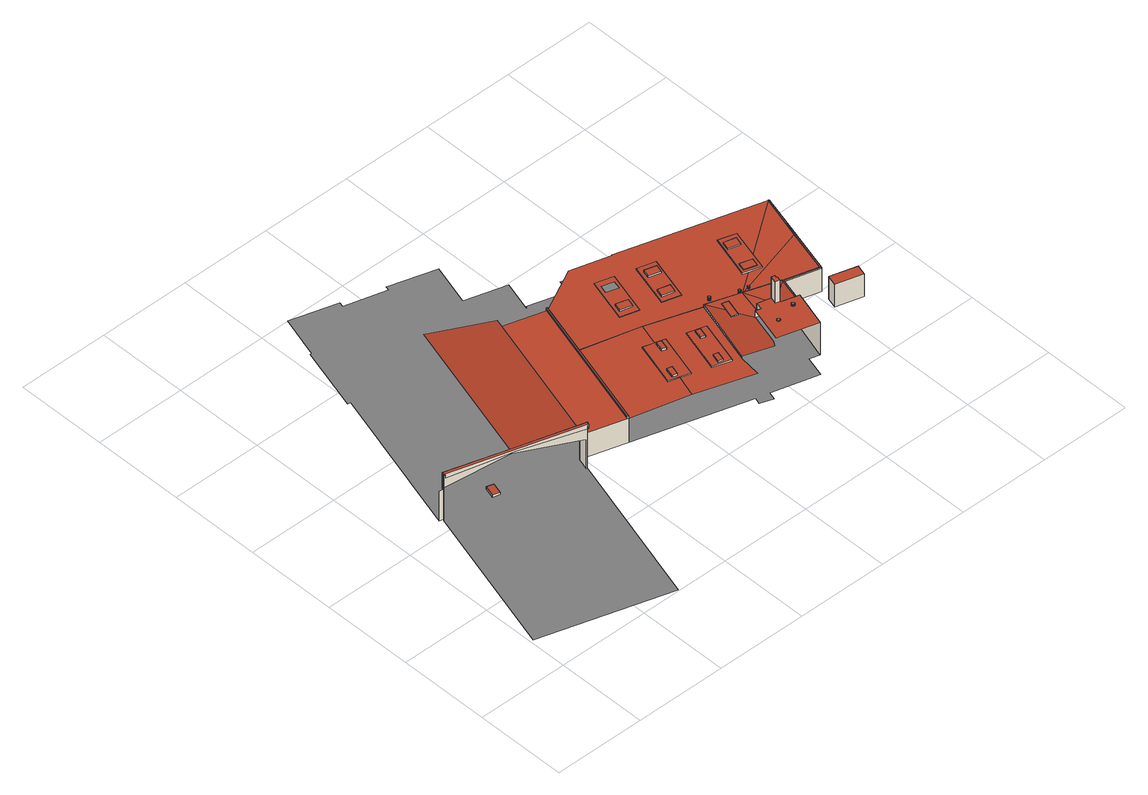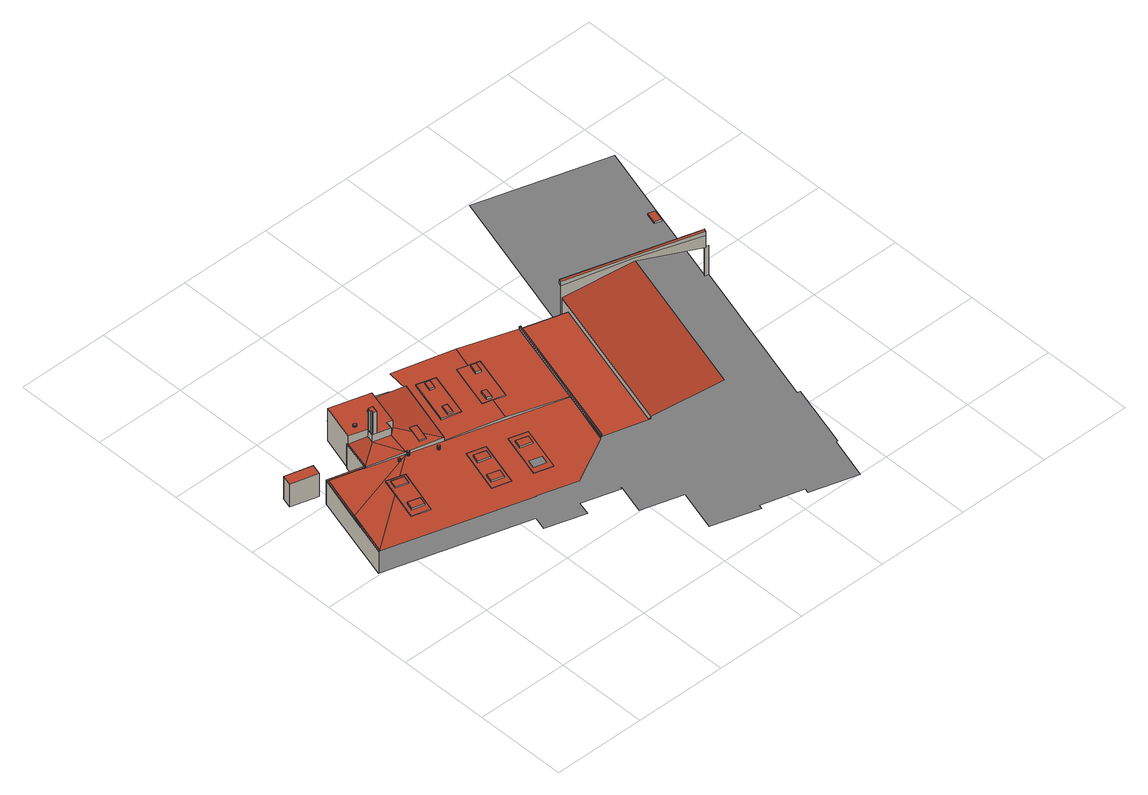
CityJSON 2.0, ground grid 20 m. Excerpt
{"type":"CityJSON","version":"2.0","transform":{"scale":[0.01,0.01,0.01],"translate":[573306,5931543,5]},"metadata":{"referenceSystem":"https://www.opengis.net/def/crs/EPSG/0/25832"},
"CityObjects":{
"building1":{"type":"Building","attributes":{"Grundfläche 2D":"5116.764534","Grundhöhe NN":"5.588"},"children":["building1-1","building1-2","building1-3","building1-4","building1-5","building1-6","building1-7","building1-8","building1-9","building1-10","building1-11","building1-12","building1-13","building1-14","building1-15","building1-16","building1-17","building1-18","building1-19"],"geometry":[{"type":"MultiSurface","lod":"3","boundaries":[[[0,1,2,3]],[[4,5,6,7,8]],[[4,8,9,10]],[[9,8,11,12,0,3]],[[11,8,7,13]],[[5,14,15,16,17,18,19,20,21,22,23,6]],[[24,13,7,6,23,22,21,25,26]],[[27,28,29,11,13,24,26,25]],[[30,31,12,11,29,28,27,32,33,34,35]],[[27,25,21,20,36]],[[37,38,39,31,30,35,34]],[[40,41,42,43,44,45]],[[42,46,47,48,38,37,34,33,43]],[[42,41,40,49,50,51,52,46]],[[53,54,55,56,57,58,49,40]],[[9,3,2,59,60,61,62,63,64,65,66,67,68,69,70,71,72,73,74,75,76,77,78,79,80,81,82,83,84,85,86,87,88,89,90,91,92,93,94,45,44,43,33,32,95,96,10]],[[97,98,56,55]],[[97,55,54,99,100]],[[97,100,101,102,103,98],[104,105,106,107],[108,109,110,111]],[[101,100,99,112]],[[113,57,56,98,103,102,101,112]],[[49,58,114,115,116,117]],[[118,119,120,121]],[[54,53,122,123,124,125,126,114,58,57,113,112,99],[127,119,118,128]],[[121,129,128,118]],[[121,120,130,129],[131,132,133,134],[135,136,137,138]],[[139,140,141,142,143]],[[130,120,119,127]],[[127,128,129,130]],[[144,126,125,145]],[[146,142,141,147],[148,149,150,151],[152,153,154,155]],[[140,156,157,158,147,141]],[[159,160,161,162,163,164,144,145,165,166]],[[167,168,169,170]],[[126,171,115,114]],[[172,167,170,173]],[[169,174,175,176,173,170],[177,178,179,180],[181,182,183,184]],[[185,186,162,187]],[[168,188,189,175,174,169]],[[186,190,162]],[[191,190,186,185]],[[192,144,164,163,162,190,193]],[[187,194,195,196,197,198,199,200,201,191,185]],[[202,203,204,205,206,207,208,209,210,211,117,116,115,171,212,213],[143,214,158,157,156,140,139],[168,167,172,215,189,188]],[[201,216,190,191]],[[216,193,190]],[[171,126,144,192,193,217,218,213,212]],[[200,219,216,201]],[[199,220,219,200]],[[199,198,197,87,86,221,220]],[[222,221,86,85]],[[216,219,220,223]],[[223,224,217,193,216]],[[225,223,220,221,222,226]],[[227,225,226,222,85,84,228,229]],[[203,202,230,231,232]],[[233,218,217,224,223,234,235]],[[235,234,223,225,227,229]],[[204,203,232,236]],[[237,218,233,235,229,228,238]],[[239,236,232,231],[240,241,242,243],[244,245,246,247]],[[248,249,213,218,237,238,250,251]],[[206,205,239,231,230]],[[238,228,84,83]],[[206,230,202,213,249,248,251,250,252,207]],[[205,204,236,239]],[[253,252,250,238,83,82]],[[253,207,252]]],"semantics":{"surfaces":[{"type":"WallSurface"},{"type":"RoofSurface"},{"type":"GroundSurface"}],"values":[0,0,0,0,0,0,1,0,0,0,1,0,0,1,1,2,0,0,1,0,0,0,0,1,0,1,0,0,0,0,1,0,1,0,0,0,1,0,0,1,0,1,1,1,0,1,0,0,0,0,0,1,1,1,0,0,0,0,0,1,1,1,0,0,1,0,0,1]}}]},
"building1-1":{"type":"BuildingInstallation","parents":["building1"],"geometry":[{"type":"MultiSurface","lod":"3","boundaries":[[[254,255,256,257]],[[257,256,258,259]],[[254,257,259,260]],[[255,254,260,261]],[[256,255,261,258]]],"semantics":{"surfaces":[{"type":"RoofSurface"},{"type":"WallSurface"}],"values":[0,1,1,1,1]}}]},
"building1-2":{"type":"BuildingInstallation","parents":["building1"],"geometry":[{"type":"MultiSurface","lod":"3","boundaries":[[[262,263,264,265,266,267]],[[40,49,50,262,267,266]],[[262,50,51]],[[52,41,265,264,263,51]],[[41,40,266,265]]],"semantics":{"surfaces":[{"type":"RoofSurface"},{"type":"WallSurface"}],"values":[0,1,1,1,1]}}]},
"building1-3":{"type":"BuildingInstallation","parents":["building1"],"geometry":[{"type":"MultiSurface","lod":"3","boundaries":[[[268,269,270,271]],[[271,270,107,106]],[[268,271,106,105]],[[269,268,105,104]],[[270,269,104,107]]],"semantics":{"surfaces":[{"type":"RoofSurface"},{"type":"WallSurface"}],"values":[0,1,1,1,1]}}]},
"building1-4":{"type":"BuildingInstallation","parents":["building1"],"geometry":[{"type":"MultiSurface","lod":"3","boundaries":[[[272,273,274,275]],[[275,274,109,108]],[[272,275,108,111]],[[273,272,111,110]],[[274,273,110,109]]],"semantics":{"surfaces":[{"type":"RoofSurface"},{"type":"WallSurface"}],"values":[0,1,1,1,1]}}]},
"building1-5":{"type":"BuildingInstallation","parents":["building1"],"geometry":[{"type":"MultiSurface","lod":"3","boundaries":[[[276,277,278,279]],[[279,278,135,138]],[[276,279,138,137]],[[277,276,137,136]],[[278,277,136,135]]],"semantics":{"surfaces":[{"type":"RoofSurface"},{"type":"WallSurface"}],"values":[0,1,1,1,1]}}]},
"building1-6":{"type":"BuildingInstallation","parents":["building1"],"geometry":[{"type":"MultiSurface","lod":"3","boundaries":[[[280,281,282,283]],[[283,282,131,134]],[[280,283,134,133]],[[281,280,133,132]],[[282,281,132,131]]],"semantics":{"surfaces":[{"type":"RoofSurface"},{"type":"WallSurface"}],"values":[0,1,1,1,1]}}]},
"building1-7":{"type":"BuildingInstallation","parents":["building1"],"geometry":[{"type":"MultiSurface","lod":"3","boundaries":[[[284,285,286,287]],[[287,286,153,152]],[[284,287,152,155]],[[284,155,154,285]],[[286,285,154,153]]],"semantics":{"surfaces":[{"type":"RoofSurface"},{"type":"WallSurface"}],"values":[0,1,1,1,1]}}]},
"building1-8":{"type":"BuildingInstallation","parents":["building1"],"geometry":[{"type":"MultiSurface","lod":"3","boundaries":[[[288,289,290,291]],[[288,291,179,178]],[[289,288,178,177]],[[290,289,177,180]],[[291,290,180,179]]],"semantics":{"surfaces":[{"type":"RoofSurface"},{"type":"WallSurface"}],"values":[0,1,1,1,1]}}]},
"building1-9":{"type":"BuildingInstallation","parents":["building1"],"geometry":[{"type":"MultiSurface","lod":"3","boundaries":[[[292,293,294,295]],[[296,297,292,295]],[[298,299,293,292,297,163]],[[299,300,294,293]],[[300,301,164,296,295,294]]],"semantics":{"surfaces":[{"type":"RoofSurface"},{"type":"WallSurface"}],"values":[0,1,1,1,1]}}]},
"building1-10":{"type":"BuildingInstallation","parents":["building1"],"geometry":[{"type":"MultiSurface","lod":"3","boundaries":[[[302,303,304,305,306,307,308,309,310,311,312,313,314,315,316,317,318,319,320,321,322,323,324,325,326,327,328,329,330,331,332,333,334,335,336,337,338,339,340,341,342,343,344,345,346,347,348,349,350,351,352,353,354,355,356,357,358,359,360,361,362,363,364,365,366,367,368,369,370,371,372,373,374,375,376,377,378,379,380,381,382,383]],[[384,385,308,307]],[[385,386,309,308]],[[386,387,310,309]],[[387,388,311,310]],[[388,389,312,311]],[[389,390,391,314,313,312]],[[391,392,393,316,315,314]],[[393,394,317,316]],[[394,395,318,317]],[[395,396,319,318]],[[396,397,320,319]],[[397,398,321,320]],[[399,400,382,381]],[[400,401,383,382]],[[401,402,302,383]],[[402,403,303,302]],[[403,404,304,303]],[[404,405,305,304]],[[405,406,306,305]],[[406,384,307,306]],[[398,407,322,321]],[[407,408,323,322]],[[408,409,410,325,324,323]],[[410,411,326,325]],[[411,412,413,328,327,326]],[[413,414,329,328]],[[414,415,330,329]],[[416,417,364,363]],[[417,418,365,364]],[[418,419,366,365]],[[419,420,367,366]],[[420,421,368,367]],[[421,422,423,370,369,368]],[[423,424,425,372,371,370]],[[425,426,373,372]],[[426,427,374,373]],[[427,428,375,374]],[[428,429,376,375]],[[429,430,377,376]],[[430,431,378,377]],[[431,432,433,380,379,378]],[[433,399,381,380]],[[415,434,435,332,331,330]],[[435,436,333,332]],[[436,437,334,333]],[[437,438,335,334]],[[438,439,336,335]],[[439,440,337,336]],[[440,441,338,337]],[[441,442,339,338]],[[442,443,340,339]],[[443,444,341,340]],[[444,445,342,341]],[[445,446,343,342]],[[446,447,344,343]],[[447,448,345,344]],[[448,449,346,345]],[[449,450,347,346]],[[450,451,452,349,348,347]],[[452,453,350,349]],[[453,454,351,350]],[[454,455,352,351]],[[455,456,353,352]],[[456,457,354,353]],[[457,458,355,354]],[[458,459,356,355]],[[459,460,357,356]],[[460,461,462,359,358,357]],[[462,463,360,359]],[[463,464,361,360]],[[464,465,362,361]],[[465,416,363,362]]],"semantics":{"surfaces":[{"type":"RoofSurface"},{"type":"WallSurface"}],"values":[0,1,1,1,1,1,1,1,1,1,1,1,1,1,1,1,1,1,1,1,1,1,1,1,1,1,1,1,1,1,1,1,1,1,1,1,1,1,1,1,1,1,1,1,1,1,1,1,1,1,1,1,1,1,1,1,1,1,1,1,1,1,1,1,1,1,1,1,1,1,1,1,1]}}]},
"building1-11":{"type":"BuildingInstallation","parents":["building1"],"geometry":[{"type":"MultiSurface","lod":"3","boundaries":[[[466,467,468,469,470,471,472,473,474,475,476,477,478,479,480,481,482,483,484,485,486,487,488,489,490,491,492,493,494,495,496,497,498,499,500,501,502,503,504,505,506,507,508,509,510,511,512,513,514,515,516,517,518,519,520,521,522,523,524,525,526,527,528,529,530,531,532,533,534,535,536,537,538]],[[539,540,541,472,471,470]],[[542,543,544,538,537,536]],[[544,545,466,538]],[[545,546,467,466]],[[546,547,468,467]],[[547,548,469,468]],[[548,539,470,469]],[[541,549,550,474,473,472]],[[550,551,475,474]],[[551,552,476,475]],[[552,553,477,476]],[[553,554,555,479,478,477]],[[555,556,557,481,480,479]],[[557,558,482,481]],[[558,559,483,482]],[[559,560,484,483]],[[560,561,485,484]],[[561,562,486,485]],[[562,563,487,486]],[[563,564,488,487]],[[564,565,489,488]],[[565,566,490,489]],[[566,567,491,490]],[[567,568,492,491]],[[568,569,493,492]],[[569,570,494,493]],[[570,571,495,494]],[[571,572,496,495]],[[572,573,497,496]],[[573,574,498,497]],[[574,575,499,498]],[[575,576,500,499]],[[576,577,578,502,501,500]],[[578,579,503,502]],[[579,580,504,503]],[[580,581,505,504]],[[581,582,506,505]],[[582,583,507,506]],[[583,584,508,507]],[[584,585,509,508]],[[585,586,510,509]],[[586,587,511,510]],[[587,588,512,511]],[[588,589,513,512]],[[589,590,591,515,514,513]],[[591,592,516,515]],[[592,593,517,516]],[[593,594,595,519,518,517]],[[595,596,597,521,520,519]],[[597,598,522,521]],[[598,599,523,522]],[[599,600,524,523]],[[600,601,525,524]],[[601,602,526,525]],[[602,603,527,526]],[[603,604,528,527]],[[604,605,606,530,529,528]],[[606,607,531,530]],[[607,608,532,531]],[[608,609,533,532]],[[609,610,534,533]],[[610,611,542,536,535,534]]],"semantics":{"surfaces":[{"type":"RoofSurface"},{"type":"WallSurface"}],"values":[0,1,1,1,1,1,1,1,1,1,1,1,1,1,1,1,1,1,1,1,1,1,1,1,1,1,1,1,1,1,1,1,1,1,1,1,1,1,1,1,1,1,1,1,1,1,1,1,1,1,1,1,1,1,1,1,1,1,1,1,1,1,1]}}]},
"building1-12":{"type":"BuildingInstallation","parents":["building1"],"geometry":[{"type":"MultiSurface","lod":"3","boundaries":[[[612,613,614,615]],[[613,612,181,184]],[[614,613,184,183]],[[615,614,183,182]],[[612,615,182,181]]],"semantics":{"surfaces":[{"type":"RoofSurface"},{"type":"WallSurface"}],"values":[0,1,1,1,1]}}]},
"building1-13":{"type":"BuildingInstallation","parents":["building1"],"geometry":[{"type":"MultiSurface","lod":"3","boundaries":[[[616,617,618,619,620,621]],[[622,623,619,618]],[[620,619,623,624]],[[624,625,621,620]],[[625,626,616,621]],[[617,616,626,627]],[[618,617,627,622]]],"semantics":{"surfaces":[{"type":"RoofSurface"},{"type":"WallSurface"}],"values":[0,1,1,1,1,1,1]}}]},
"building1-14":{"type":"BuildingInstallation","parents":["building1"],"geometry":[{"type":"MultiSurface","lod":"3","boundaries":[[[628,629,630,631,632,633,634,635,636,637,638,639,640,641,642,643,644,645,646,647,648,649,650,651,652,653,654,655,656,657,658,659,660,661,662,663,664,665,666,667,668,669,670,671,672,673,674,675,676,677,678,679,680,681,682,683,684,685,686,687,688,689,690,691,692,693,694,695,696,697,698,699,700,701,702,703]],[[704,705,706,635,634,633]],[[707,708,703,702]],[[708,709,628,703]],[[709,710,629,628]],[[710,711,630,629]],[[711,712,631,630]],[[712,713,632,631]],[[713,704,633,632]],[[706,714,636,635]],[[714,715,637,636]],[[715,716,717,639,638,637]],[[717,718,640,639]],[[718,719,641,640]],[[719,720,642,641]],[[720,721,643,642]],[[721,722,644,643]],[[722,723,645,644]],[[723,724,646,645]],[[724,725,647,646]],[[725,726,648,647]],[[726,727,649,648]],[[727,728,729,651,650,649]],[[729,730,652,651]],[[730,731,653,652]],[[731,732,654,653]],[[732,733,655,654]],[[734,735,657,656]],[[733,734,656,655]],[[735,736,658,657]],[[736,737,659,658]],[[737,738,660,659]],[[738,739,740,662,661,660]],[[740,741,663,662]],[[741,742,664,663]],[[742,743,665,664]],[[743,744,666,665]],[[744,745,667,666]],[[745,746,668,667]],[[746,747,669,668]],[[747,748,670,669]],[[748,749,671,670]],[[672,671,749,750]],[[750,751,752,674,673,672]],[[752,753,675,674]],[[753,754,676,675]],[[754,755,677,676]],[[755,756,678,677]],[[756,757,679,678]],[[757,758,680,679]],[[758,759,681,680]],[[759,760,682,681]],[[760,761,683,682]],[[761,762,684,683]],[[762,763,685,684]],[[763,764,686,685]],[[764,765,687,686]],[[765,766,688,687]],[[766,767,689,688]],[[767,768,690,689]],[[768,769,691,690]],[[769,770,692,691]],[[770,771,693,692]],[[771,772,694,693]],[[772,773,695,694]],[[773,774,696,695]],[[774,775,697,696]],[[775,776,698,697]],[[776,777,699,698]],[[777,778,700,699]],[[778,779,701,700]],[[779,707,702,701]]],"semantics":{"surfaces":[{"type":"RoofSurface"},{"type":"WallSurface"}],"values":[0,1,1,1,1,1,1,1,1,1,1,1,1,1,1,1,1,1,1,1,1,1,1,1,1,1,1,1,1,1,1,1,1,1,1,1,1,1,1,1,1,1,1,1,1,1,1,1,1,1,1,1,1,1,1,1,1,1,1,1,1,1,1,1,1,1,1,1,1,1,1,1]}}]},
"building1-15":{"type":"BuildingInstallation","parents":["building1"],"geometry":[{"type":"MultiSurface","lod":"3","boundaries":[[[780,781,782,783,784,785,786,787,788,789,790,791,792,793,794,795,796,797,798,799,800,801,802,803,804,805,806,807,808,809,810,811,812,813,814,815,816,817,818,819,820,821,822,823,824,825,826,827,828,829,830,831,832,833,834,835,836,837,838,839,840,841,842,843,844,845,846,847,848,849,850,851,852,853,854,855,856,857,858,859,860,861,862,863,864,865,866,867]],[[784,783,868,869]],[[870,786,785,784,869,871]],[[787,786,870,872]],[[788,787,872,873]],[[789,788,873,874]],[[790,789,874,875]],[[791,790,875,876]],[[792,791,876,877]],[[878,794,793,792,877,879]],[[880,796,795,794,878,881]],[[797,796,880,882]],[[798,797,882,883]],[[799,798,883,884]],[[800,799,884,885]],[[886,802,801,800,885,887]],[[803,802,886,888]],[[804,803,888,889]],[[805,804,889,890]],[[806,805,890,891]],[[807,806,891,892]],[[808,807,892,893]],[[809,808,893,894]],[[810,809,894,895]],[[811,810,895,896]],[[812,811,896,897]],[[813,812,897,898]],[[814,813,898,899]],[[815,814,899,900]],[[816,815,900,901]],[[902,818,817,816,901,903]],[[904,820,819,818,902,905]],[[821,820,904,906]],[[822,821,906,907]],[[908,824,823,822,907,909]],[[910,826,825,824,908,911]],[[827,826,910,912]],[[828,827,912,913]],[[829,828,913,914]],[[830,829,914,915]],[[831,830,915,916]],[[832,831,916,917]],[[833,832,917,918]],[[834,833,918,919]],[[835,834,919,920]],[[836,835,920,921]],[[922,838,837,836,921,923]],[[924,840,839,838,922,925]],[[926,842,841,840,924,927]],[[843,842,926,928]],[[844,843,928,929]],[[930,846,845,844,929,931]],[[847,846,930,932]],[[848,847,932,933]],[[849,848,933,934]],[[850,849,934,935]],[[936,852,851,850,935,937]],[[853,852,936,938]],[[854,853,938,939]],[[855,854,939,940]],[[856,855,940,941]],[[857,856,941,942]],[[858,857,942,943]],[[859,858,943,944]],[[945,861,860,859,944,946]],[[947,863,862,861,945,948]],[[864,863,947,949]],[[865,864,949,950]],[[866,865,950,951]],[[867,866,951,952]],[[953,781,780,867,952,954]],[[782,781,953,955]],[[783,782,955,868]]],"semantics":{"surfaces":[{"type":"RoofSurface"},{"type":"WallSurface"}],"values":[0,1,1,1,1,1,1,1,1,1,1,1,1,1,1,1,1,1,1,1,1,1,1,1,1,1,1,1,1,1,1,1,1,1,1,1,1,1,1,1,1,1,1,1,1,1,1,1,1,1,1,1,1,1,1,1,1,1,1,1,1,1,1,1,1,1,1,1,1,1,1,1,1]}}]},
"building1-16":{"type":"BuildingInstallation","parents":["building1"],"geometry":[{"type":"MultiSurface","lod":"3","boundaries":[[[956,957,958,959,960,961,962,963,964,965,966,967,968,969,970,971,972,973,974,975,976,977,978,979,980,981,982,983,984,985,986,987,988,989,990,991,992,993]],[[958,957,994,995]],[[956,993,996,997]],[[957,956,997,994]],[[959,958,995,998]],[[960,959,998,999]],[[961,960,999,1000]],[[962,961,1000,1001]],[[963,962,1001,1002]],[[964,963,1002,249]],[[965,964,249,1003]],[[966,965,1003,1004]],[[967,966,1004,1005]],[[968,967,1005,1006]],[[969,968,1006,1007]],[[970,969,1007,1008]],[[971,970,1008,1009]],[[972,971,1009,1010]],[[973,972,1010,1011]],[[974,973,1011,1012]],[[975,974,1012,1013]],[[976,975,1013,1014]],[[977,976,1014,1015]],[[978,977,1015,1016]],[[979,978,1016,1017]],[[980,979,1017,1018]],[[981,980,1018,1019]],[[982,981,1019,1020]],[[983,982,1020,1021]],[[984,983,1021,1022]],[[985,984,1022,1023]],[[986,985,1023,1024]],[[987,986,1024,1025]],[[988,987,1025,1026]],[[989,988,1026,1027]],[[990,989,1027,248]],[[991,990,248,1028]],[[992,991,1028,1029]],[[993,992,1029,996]]],"semantics":{"surfaces":[{"type":"RoofSurface"},{"type":"WallSurface"}],"values":[0,1,1,1,1,1,1,1,1,1,1,1,1,1,1,1,1,1,1,1,1,1,1,1,1,1,1,1,1,1,1,1,1,1,1,1,1,1,1]}}]},
"building1-17":{"type":"BuildingInstallation","parents":["building1"],"geometry":[{"type":"MultiSurface","lod":"3","boundaries":[[[1030,1031,1032,1033]],[[1031,1030,245,244]],[[1032,1031,244,247]],[[1033,1032,247,246]],[[1030,1033,246,245]]],"semantics":{"surfaces":[{"type":"RoofSurface"},{"type":"WallSurface"}],"values":[0,1,1,1,1]}}]},
"building1-18":{"type":"BuildingInstallation","parents":["building1"],"geometry":[{"type":"MultiSurface","lod":"3","boundaries":[[[1034,1035,1036,1037]],[[1037,1036,241,240]],[[1034,1037,240,243]],[[1035,1034,243,242]],[[1036,1035,242,241]]],"semantics":{"surfaces":[{"type":"RoofSurface"},{"type":"WallSurface"}],"values":[0,1,1,1,1]}}]},
"building1-19":{"type":"BuildingInstallation","parents":["building1"],"geometry":[{"type":"MultiSurface","lod":"3","boundaries":[[[1038,1039,1040,234,227,1041]],[[1042,1043,1039,1038]],[[1042,1044,1045,1046,1043]],[[1040,233,235,234]],[[234,235,229,227]],[[227,229,228,1041]],[[228,238,1038,1041]],[[1038,238,250,252,253,1044,1042]],[[253,207,1045,1044]],[[1046,1045,207,1047,251,1048,1039,1043]],[[233,1040,1039,1048,237]]],"semantics":{"surfaces":[{"type":"RoofSurface"},{"type":"WallSurface"}],"values":[0,0,0,1,1,1,1,1,1,1,1]}}]},
"building2":{"type":"Building","attributes":{"Grundfläche 2D":"14.306565","Grundhöhe NN":"5.588"},"geometry":[{"type":"Solid","lod":"3","boundaries":[[[[1049,1050,1051,1052]],[[1053,1054,1052,1051]],[[1054,1055,1049,1052]],[[1055,1056,1050,1049]],[[1056,1053,1051,1050]],[[1056,1055,1054,1053]]]],"semantics":{"surfaces":[{"type":"RoofSurface"},{"type":"WallSurface"},{"type":"GroundSurface"}],"values":[[0,1,1,1,1,2]]}}]}
},
"vertices":[
[1084,4284,789],[1010,4306,775],[1010,4306,59],[1084,4284,59],[1079,4255,1085],[1079,4255,1165],[1079,4255,1182],[1075,4256,1182],[1075,4256,1085],[1075,4256,59],[1079,4255,59],[1093,4316,1085],[1093,4316,789],[1093,4316,1182],[1111,4245,1165],[1111,4245,1086],[2485,3841,1140],[3847,3440,1086],[3847,3440,1165],[3863,3435,1165],[3877,3431,1165],[3877,3431,1182],[3863,3435,1182],[1111,4245,1182],[2502,3901,1182],[3895,3491,1182],[3880,3495,1182],[3895,3491,1085],[3880,3495,1085],[2502,3901,1140],[2502,3901,1047],[2461,3913,1055],[3895,3491,59],[3880,3495,59],[3880,3495,775],[3865,3500,778],[3877,3431,1085],[3954,3745,775],[4870,6863,775],[3449,7292,1055],[4906,3466,648],[4876,3475,648],[3954,3745,648],[3954,3745,59],[4876,3475,59],[4906,3466,59],[4855,6809,648],[4855,6809,710],[4870,6863,710],[5468,5392,648],[5805,6554,648],[5787,6560,648],[5782,6546,648],[6121,3109,698],[6268,3583,698],[6043,3648,689],[6324,4619,689],[6566,4549,698],[6714,5028,698],[2000,7661,59],[1936,7678,59],[1937,7679,59],[2345,9091,59],[2381,9080,59],[2654,10003,59],[3663,9703,59],[3640,9609,59],[4538,9349,59],[4564,9444,59],[5572,9140,59],[5302,8226,59],[6198,7964,59],[6003,7301,59],[6020,7296,59],[6031,7332,59],[6840,7097,59],[6920,7386,59],[7769,7137,59],[7689,6849,59],[7684,6830,59],[7690,6849,59],[10710,5962,59],[10731,5955,59],[10156,3974,59],[9424,4177,59],[9242,3545,59],[9221,3550,59],[8992,2782,59],[8796,2840,59],[8768,2848,59],[8637,2396,59],[7641,2681,59],[7584,2505,59],[7315,2602,59],[7361,2745,59],[2867,28,59],[72,858,59],[6043,3648,711],[6324,4619,711],[6497,3516,689],[6497,3516,711],[6779,4487,711],[6576,4546,711],[6566,4549,711],[6269,3643,711],[6168,3673,711],[6227,3868,711],[6328,3838,711],[6655,4470,711],[6602,4276,711],[6508,4302,711],[6561,4495,711],[6779,4487,690],[6576,4546,698],[7899,4681,648],[7899,4681,630],[6714,5028,634],[5468,5392,637],[6898,3401,672],[7291,3288,656],[7291,3288,686],[6898,3401,686],[7361,2745,650],[7396,2735,648],[7401,2749,648],[7464,3216,648],[7896,4671,648],[7570,4253,656],[7176,4366,673],[7176,4366,686],[7570,4253,686],[7355,4052,686],[7260,4078,686],[7316,4276,686],[7410,4250,686],[7210,3570,686],[7155,3380,686],[7059,3407,686],[7114,3597,686],[6938,5442,625],[7023,5417,625],[7023,5417,634],[6633,5531,634],[6633,5531,625],[7896,4671,714],[7464,3216,714],[6916,6500,623],[7306,6386,624],[6953,6350,625],[7210,6277,625],[7160,6102,627],[6903,6176,627],[6739,5644,632],[6789,5816,630],[7045,5742,630],[6995,5570,632],[7112,5722,619],[7140,5819,618],[7306,6386,607],[8124,3072,679],[8147,3109,679],[8169,3145,678],[8364,3815,675],[8191,4131,689],[8098,4303,697],[7536,3194,710],[8094,3023,680],[7456,5297,623],[7840,5185,622],[7840,5185,634],[7456,5297,634],[7896,4671,630],[7740,6264,606],[7740,6264,623],[7847,5209,633],[8123,6151,623],[7741,6263,623],[7808,5329,632],[7551,5402,632],[7601,5577,630],[7858,5504,630],[7776,6110,625],[8029,6034,625],[7979,5866,627],[7725,5942,627],[8475,3785,847],[8475,3785,675],[8364,3815,847],[7847,5209,622],[8123,6151,606],[8514,3934,675],[8514,3934,847],[8587,4470,685],[8635,4455,683],[8137,3035,847],[8768,2848,847],[8796,2840,847],[8992,2782,847],[9221,3550,847],[9225,3565,847],[8847,3674,847],[8889,3837,847],[9129,4814,622],[9019,4846,622],[9303,5808,606],[9688,5695,606],[9510,5091,616],[10710,5962,597],[7689,6849,597],[7684,6830,597],[6834,7080,597],[5805,6554,613],[8587,4470,630],[8635,4455,630],[6916,6500,607],[7741,6263,606],[8889,3837,675],[9406,4230,651],[9406,4230,630],[8847,3674,675],[9225,3565,651],[9221,3550,651],[9242,3545,651],[9394,4188,651],[9403,4221,651],[9425,4182,651],[9424,4177,651],[9425,4182,648],[9424,4177,630],[9425,4182,630],[9404,4732,616],[9404,4732,648],[9019,4846,649],[9403,4221,630],[9394,4188,648],[9394,4188,630],[9303,5808,628],[9596,4165,630],[10156,3974,630],[9688,5695,628],[9265,5490,635],[9316,5664,631],[9573,5589,631],[9522,5415,635],[9095,4886,647],[9144,5057,644],[9400,4983,644],[9351,4813,647],[8858,4520,626],[8822,4510,626],[10448,4981,597],[10423,4974,598],[10534,5276,597],[10731,5955,597],
[1432,3517,1157],[1361,3278,1157],[1505,3235,1157],[1577,3474,1157],[1505,3235,1111],[1577,3474,1111],[1432,3517,1105],[1361,3278,1105],
[5805,6554,710],[5787,6560,710],[5782,6546,710],[4876,3475,710],[4906,3466,710],[5468,5392,710],
[6168,3673,759],[6269,3643,759],[6328,3838,759],[6227,3868,759],
[6561,4495,759],[6508,4302,759],[6602,4276,759],[6655,4470,759],
[7059,3407,721],[7155,3380,721],[7210,3570,721],[7114,3597,721],
[7316,4276,721],[7260,4078,721],[7355,4052,721],[7410,4250,721],
[6995,5570,665],[7045,5742,665],[6789,5816,665],[6739,5644,665],
[7551,5402,665],[7808,5329,665],[7858,5504,665],[7601,5577,665],
[8171,4063,721],[8279,4427,718],[8146,4466,718],[8039,4103,721],[8039,4103,697],[8171,4063,689],[8232,4271,692],[8279,4427,694],[8146,4466,700],[8126,4398,699],
[8522,3366,857],[8521,3367,857],[8520,3369,857],[8518,3371,857],[8515,3373,857],[8512,3376,857],[8509,3378,857],[8506,3379,857],[8505,3379,857],[8503,3380,857],[8501,3380,857],[8499,3381,857],[8497,3381,857],[8495,3381,857],[8492,3381,857],[8490,3381,857],[8487,3381,857],[8484,3380,857],[8482,3379,857],[8479,3378,857],[8477,3377,857],[8474,3375,857],[8472,3374,857],[8470,3372,857],[8467,3368,857],[8465,3366,857],[8464,3365,857],[8463,3362,857],[8462,3361,857],[8461,3359,857],[8460,3357,857],[8460,3356,857],[8459,3353,857],[8459,3349,857],[8459,3345,857],[8459,3342,857],[8459,3341,857],[8460,3339,857],[8460,3337,857],[8461,3335,857],[8462,3333,857],[8463,3331,857],[8464,3329,857],[8466,3327,857],[8467,3325,857],[8470,3321,857],[8473,3319,857],[8474,3318,857],[8475,3317,857],[8479,3316,857],[8481,3315,857],[8483,3314,857],[8486,3313,857],[8488,3313,857],[8491,3313,857],[8493,3312,857],[8495,3312,857],[8497,3313,857],[8499,3313,857],[8501,3313,857],[8502,3314,857],[8505,3314,857],[8509,3316,857],[8512,3318,857],[8515,3320,857],[8517,3322,857],[8519,3323,857],[8520,3325,857],[8521,3327,857],[8522,3329,857],[8524,3331,857],[8525,3333,857],[8526,3335,857],[8527,3338,857],[8527,3340,857],[8528,3345,857],[8528,3350,857],[8527,3352,857],[8527,3355,857],[8526,3359,857],[8524,3362,857],[8523,3363,857],[8512,3376,847],[8509,3378,847],[8506,3379,847],[8505,3379,847],[8503,3380,847],[8501,3380,847],[8499,3381,847],[8497,3381,847],[8495,3381,847],[8492,3381,847],[8490,3381,847],[8487,3381,847],[8484,3380,847],[8482,3379,847],[8479,3378,847],[8526,3359,847],[8524,3362,847],[8523,3363,847],[8522,3366,847],[8521,3367,847],[8520,3369,847],[8518,3371,847],[8515,3373,847],[8477,3377,847],[8474,3375,847],[8472,3374,847],[8470,3372,847],[8467,3368,847],[8465,3366,847],[8464,3365,847],[8463,3362,847],[8462,3361,847],[8505,3314,847],[8509,3316,847],[8512,3318,847],[8515,3320,847],[8517,3322,847],[8519,3323,847],[8520,3325,847],[8521,3327,847],[8522,3329,847],[8524,3331,847],[8525,3333,847],[8526,3335,847],[8527,3338,847],[8527,3340,847],[8528,3345,847],[8528,3350,847],[8527,3352,847],[8527,3355,847],[8461,3359,847],[8460,3357,847],[8460,3356,847],[8459,3353,847],[8459,3349,847],[8459,3345,847],[8459,3342,847],[8459,3341,847],[8460,3339,847],[8460,3337,847],[8461,3335,847],[8462,3333,847],[8463,3331,847],[8464,3329,847],[8466,3327,847],[8467,3325,847],[8470,3321,847],[8473,3319,847],[8474,3318,847],[8475,3317,847],[8479,3316,847],[8481,3315,847],[8483,3314,847],[8486,3313,847],[8488,3313,847],[8491,3313,847],[8493,3312,847],[8495,3312,847],[8497,3313,847],[8499,3313,847],[8501,3313,847],[8502,3314,847],
[8129,4736,701],[8130,4737,701],[8131,4738,701],[8132,4739,701],[8136,4744,701],[8138,4746,701],[8139,4750,701],[8140,4752,701],[8140,4753,701],[8141,4755,701],[8141,4757,701],[8141,4760,701],[8141,4762,701],[8140,4764,701],[8140,4767,701],[8139,4768,701],[8138,4772,701],[8136,4775,701],[8133,4778,701],[8132,4779,701],[8130,4781,701],[8129,4782,701],[8127,4783,701],[8126,4783,701],[8124,4784,701],[8123,4785,701],[8121,4785,701],[8117,4786,701],[8115,4786,701],[8112,4786,701],[8108,4786,701],[8107,4786,701],[8105,4785,701],[8104,4785,701],[8102,4784,701],[8100,4783,701],[8098,4782,701],[8097,4781,701],[8095,4780,701],[8093,4777,701],[8090,4774,701],[8088,4770,701],[8088,4769,701],[8087,4767,701],[8087,4765,701],[8086,4763,701],[8086,4761,701],[8086,4759,701],[8086,4757,701],[8086,4756,701],[8086,4754,701],[8087,4752,701],[8088,4749,701],[8089,4746,701],[8090,4744,701],[8093,4741,701],[8095,4739,701],[8096,4738,701],[8098,4736,701],[8099,4736,701],[8101,4734,701],[8103,4734,701],[8104,4733,701],[8107,4732,701],[8108,4732,701],[8112,4732,701],[8116,4732,701],[8118,4732,701],[8120,4732,701],[8122,4733,701],[8124,4733,701],[8126,4734,701],[8127,4735,701],[8136,4744,628],[8138,4746,628],[8139,4750,628],[8124,4733,628],[8126,4734,628],[8127,4735,628],[8129,4736,628],[8130,4737,628],[8131,4738,628],[8132,4739,628],[8140,4752,628],[8140,4753,628],[8141,4755,628],[8141,4757,628],[8141,4760,627],[8141,4762,627],[8140,4764,627],[8140,4767,627],[8139,4768,627],[8138,4772,627],[8136,4775,627],[8133,4778,627],[8132,4779,627],[8130,4781,627],[8129,4782,627],[8127,4783,627],[8126,4783,627],[8124,4784,627],[8123,4785,627],[8121,4785,627],[8117,4786,627],[8115,4786,627],[8112,4786,627],[8108,4786,627],[8107,4786,627],[8105,4785,627],[8104,4785,627],[8102,4784,627],[8100,4783,627],[8098,4782,627],[8097,4781,627],[8095,4780,627],[8093,4777,627],[8090,4774,627],[8088,4770,628],[8088,4769,628],[8087,4767,628],[8087,4765,628],[8086,4763,628],[8086,4761,628],[8086,4759,628],[8086,4757,628],[8086,4756,628],[8086,4754,628],[8087,4752,628],[8088,4749,628],[8089,4746,628],[8090,4744,628],[8093,4741,628],[8095,4739,628],[8096,4738,628],[8098,4736,628],[8099,4736,628],[8101,4734,628],[8103,4734,628],[8104,4733,628],[8107,4732,628],[8108,4732,628],[8112,4732,628],[8116,4732,628],[8118,4732,628],[8120,4732,628],[8122,4733,628],
[7776,6110,665],[7725,5942,665],[7979,5866,665],[8029,6034,665],
[8851,3784,1372],[8865,3837,1372],[8797,3855,1372],[8758,3710,1372],[8847,3687,1372],[8871,3779,1372],[8797,3855,847],[8758,3710,847],[8847,3687,847],[8871,3779,847],[8851,3784,847],[8865,3837,847],
[8630,4526,718],[8629,4526,718],[8627,4527,718],[8625,4527,718],[8621,4527,718],[8619,4527,718],[8617,4526,718],[8613,4526,718],[8612,4525,718],[8610,4524,718],[8609,4523,718],[8607,4522,718],[8606,4521,718],[8605,4520,718],[8603,4519,718],[8602,4517,718],[8601,4516,718],[8600,4514,718],[8598,4511,718],[8597,4507,718],[8597,4506,718],[8596,4504,718],[8596,4502,718],[8596,4500,718],[8596,4498,718],[8596,4496,718],[8597,4495,718],[8597,4493,718],[8598,4492,718],[8598,4490,718],[8601,4485,718],[8603,4483,718],[8606,4480,718],[8607,4479,718],[8608,4478,718],[8610,4478,718],[8611,4477,718],[8613,4476,718],[8615,4475,718],[8616,4475,718],[8618,4475,718],[8621,4474,718],[8622,4474,718],[8626,4474,718],[8630,4475,718],[8631,4476,718],[8633,4476,718],[8635,4477,718],[8636,4478,718],[8638,4479,718],[8639,4480,718],[8641,4482,718],[8642,4483,718],[8643,4484,718],[8644,4485,718],[8647,4490,718],[8648,4493,718],[8649,4496,718],[8649,4498,718],[8649,4500,718],[8649,4501,718],[8649,4503,718],[8649,4505,718],[8648,4507,718],[8648,4508,718],[8647,4510,718],[8646,4512,718],[8646,4514,718],[8644,4517,718],[8641,4520,718],[8640,4521,718],[8638,4522,718],[8637,4523,718],[8635,4524,718],[8633,4525,718],[8632,4525,718],[8619,4527,629],[8617,4526,629],[8613,4526,629],[8633,4525,629],[8632,4525,629],[8630,4526,629],[8629,4526,629],[8627,4527,629],[8625,4527,629],[8621,4527,629],[8612,4525,629],[8610,4524,629],[8609,4523,629],[8607,4522,629],[8606,4521,629],[8605,4520,629],[8603,4519,629],[8602,4517,629],[8601,4516,629],[8600,4514,629],[8598,4511,629],[8597,4507,629],[8597,4506,629],[8596,4504,629],[8596,4502,629],[8596,4500,629],[8596,4498,629],[8596,4496,629],[8597,4495,629],[8597,4493,629],[8598,4492,629],[8598,4490,629],[8601,4485,630],[8603,4483,630],[8606,4480,630],[8607,4479,630],[8608,4478,630],[8610,4478,630],[8611,4477,630],[8613,4476,630],[8615,4475,630],[8616,4475,630],[8618,4475,630],[8621,4474,630],[8622,4474,630],[8626,4474,630],[8630,4475,630],[8631,4476,630],[8633,4476,630],[8635,4477,630],[8636,4478,629],[8638,4479,629],[8639,4480,629],[8641,4482,629],[8642,4483,629],[8643,4484,629],[8644,4485,629],[8647,4490,629],[8648,4493,629],[8649,4496,629],[8649,4498,629],[8649,4500,629],[8649,4501,629],[8649,4503,629],[8649,4505,629],[8648,4507,629],[8648,4508,629],[8647,4510,629],[8646,4512,629],[8646,4514,629],[8644,4517,629],[8641,4520,629],[8640,4521,629],[8638,4522,629],[8637,4523,629],[8635,4524,629],
[8982,3434,881],[8984,3436,881],[8986,3439,881],[8987,3442,881],[8988,3446,881],[8989,3449,881],[8989,3450,881],[8989,3452,881],[8990,3454,881],[8990,3456,881],[8989,3458,881],[8989,3460,881],[8989,3463,881],[8988,3465,881],[8987,3467,881],[8986,3470,881],[8985,3471,881],[8983,3474,881],[8982,3475,881],[8982,3476,881],[8979,3479,881],[8978,3480,881],[8975,3482,881],[8973,3483,881],[8971,3484,881],[8969,3485,881],[8967,3486,881],[8965,3487,881],[8963,3487,881],[8961,3488,881],[8959,3488,881],[8958,3488,881],[8955,3488,881],[8951,3488,881],[8948,3487,881],[8945,3486,881],[8944,3486,881],[8942,3485,881],[8940,3484,881],[8939,3483,881],[8936,3482,881],[8935,3480,881],[8933,3479,881],[8931,3477,881],[8930,3475,881],[8928,3473,881],[8927,3471,881],[8926,3468,881],[8925,3467,881],[8925,3466,881],[8924,3462,881],[8923,3460,881],[8923,3458,881],[8923,3455,881],[8923,3453,881],[8923,3450,881],[8923,3448,881],[8924,3446,881],[8924,3444,881],[8925,3442,881],[8926,3440,881],[8926,3439,881],[8928,3437,881],[8930,3434,881],[8932,3431,881],[8935,3429,881],[8935,3428,881],[8937,3427,881],[8939,3426,881],[8941,3425,881],[8943,3424,881],[8944,3423,881],[8947,3422,881],[8949,3422,881],[8952,3421,881],[8954,3421,881],[8956,3421,881],[8961,3421,881],[8962,3422,881],[8966,3422,881],[8968,3423,881],[8970,3424,881],[8972,3425,881],[8974,3426,881],[8976,3428,881],[8978,3429,881],[8980,3431,881],[8981,3432,881],[8987,3442,847],[8988,3446,847],[8989,3450,847],[8989,3449,847],[8989,3452,847],[8990,3454,847],[8990,3456,847],[8989,3458,847],[8989,3460,847],[8989,3463,847],[8987,3467,847],[8988,3465,847],[8985,3471,847],[8986,3470,847],[8983,3474,847],[8982,3475,847],[8982,3476,847],[8979,3479,847],[8975,3482,847],[8978,3480,847],[8973,3483,847],[8971,3484,847],[8969,3485,847],[8967,3486,847],[8965,3487,847],[8963,3487,847],[8961,3488,847],[8959,3488,847],[8958,3488,847],[8955,3488,847],[8951,3488,847],[8948,3487,847],[8945,3486,847],[8944,3486,847],[8940,3484,847],[8942,3485,847],[8936,3482,847],[8939,3483,847],[8935,3480,847],[8933,3479,847],[8930,3475,847],[8931,3477,847],[8927,3471,847],[8928,3473,847],[8926,3468,847],[8925,3467,847],[8925,3466,847],[8924,3462,847],[8923,3460,847],[8923,3458,847],[8923,3455,847],[8923,3453,847],[8923,3450,847],[8923,3448,847],[8924,3444,847],[8924,3446,847],[8926,3440,847],[8925,3442,847],[8928,3437,847],[8926,3439,847],[8930,3434,847],[8932,3431,847],[8935,3428,847],[8935,3429,847],[8937,3427,847],[8939,3426,847],[8941,3425,847],[8943,3424,847],[8947,3422,847],[8944,3423,847],[8949,3422,847],[8952,3421,847],[8954,3421,847],[8956,3421,847],[8961,3421,847],[8962,3422,847],[8966,3422,847],[8970,3424,847],[8968,3423,847],[8974,3426,847],[8972,3425,847],[8976,3428,847],[8978,3429,847],[8980,3431,847],[8981,3432,847],[8984,3436,847],[8982,3434,847],[8986,3439,847],
[8846,4525,675],[8840,4525,675],[8835,4523,675],[8830,4520,675],[8828,4518,675],[8826,4516,675],[8824,4513,675],[8823,4510,675],[8822,4510,675],[8822,4507,675],[8821,4504,675],[8821,4501,675],[8821,4498,675],[8823,4492,675],[8826,4488,675],[8830,4484,675],[8835,4481,675],[8838,4480,675],[8841,4479,675],[8844,4479,675],[8848,4479,675],[8851,4480,675],[8854,4481,675],[8857,4483,675],[8859,4485,675],[8863,4489,675],[8865,4494,675],[8867,4499,675],[8867,4505,675],[8866,4508,675],[8865,4511,675],[8864,4514,675],[8862,4517,675],[8859,4519,675],[8858,4520,675],[8857,4521,675],[8854,4523,675],[8851,4524,675],[8840,4525,626],[8835,4523,626],[8851,4524,626],[8846,4525,626],[8830,4520,626],[8828,4518,626],[8826,4516,626],[8824,4513,626],[8823,4510,626],[8822,4507,626],[8821,4504,627],[8821,4501,627],[8821,4498,627],[8823,4492,627],[8826,4488,627],[8830,4484,627],[8835,4481,627],[8838,4480,627],[8841,4479,627],[8844,4479,627],[8848,4479,627],[8851,4480,627],[8854,4481,627],[8857,4483,627],[8859,4485,627],[8863,4489,627],[8865,4494,626],[8867,4499,626],[8867,4505,626],[8866,4508,626],[8865,4511,626],[8864,4514,626],[8862,4517,626],[8859,4519,626],[8857,4521,626],[8854,4523,626],
[9144,5057,665],[9095,4886,665],[9351,4813,665],[9400,4983,665],
[9522,5415,665],[9573,5589,665],[9316,5664,665],[9265,5490,665],
[10156,3974,648],[10142,4008,648],[9403,4221,648],[9424,4177,648],[10534,5276,621],[10419,4960,628],[10731,5955,606],[10710,5962,606],[10427,4988,627],[10507,5264,598],[10142,4008,629],
[10623,3353,611],[10689,3581,611],[10110,3747,616],[10045,3518,616],[10110,3747,59],[10045,3518,59],[10623,3353,59],[10689,3581,59]
]}
